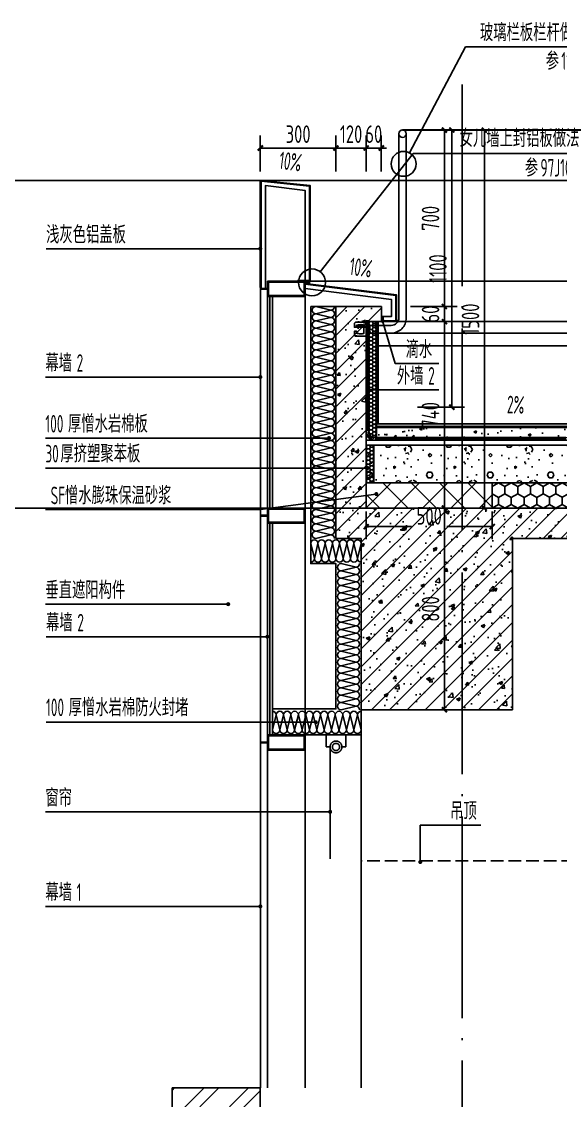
# Model space of a CAD drawing. Extents: x 198753 to 882193, y -399300 to 132460.
# Drawn here: x 374801 to 376938, y 10550 to 14831 of the extents above; entities that cross this region are included whole.
import ezdxf
from ezdxf.enums import TextEntityAlignment as Align

# ---------------------------------------------------------------- set-up
doc = ezdxf.new("R2010")
doc.units = 0
doc.header["$LTSCALE"] = 1000
doc.header["$MEASUREMENT"] = 0
for name, pattern in [('DASH', [0.35, 0.25, -0.1]), ('DOTE', [2.42, 2, -0.2, 0.02, -0.2]), ('HIDDEN', [9.525, 6.35, -3.175])]:
    doc.linetypes.add(name, pattern=pattern)
for name, color, linetype in [('00-图签', 7, 'Continuous'), ('01-标注_尺寸', 124, 'Continuous'), ('01-标注_符号', 200, 'Continuous'), ('02-TEXT_标注', 130, 'Continuous'), ('05-填充_156', 156, 'Continuous'), ('05-填充_天正', 26, 'Continuous'), ('A-D-玻璃剖线', 130, 'Continuous'), ('A-D-金属剖线', 200, 'Continuous'), ('A-D-金属看线', 205, 'Continuous'), ('A-E_栏杆', 232, 'Continuous'), ('A-O_屋面', 201, 'Continuous'), ('A-O_防水层', 222, 'Continuous'), ('A-STR-面层', 191, 'Continuous'), ('A-SUR_保温', 222, 'Continuous'), ('A-SUR_看线', 231, 'Continuous'), ('A-TECH_结构', 21, 'Continuous'), ('A-金属背板', 30, 'Continuous'), ('A_AXIS-轴线', 36, 'DOTE'), ('A_STR-砼墙', 51, 'Continuous'), ('A_STR-砼柱', 51, 'Continuous'), ('I-E-家具_活动', 201, 'DASH'), ('构造物', 145, 'Continuous'), ('钢龙骨', 173, 'Continuous')]:
    doc.layers.add(name, color=color, linetype=linetype)
doc.layers.add('04-不打印_辅助线', color=165, linetype='Continuous', plot=False)
doc.styles.add('_TCH_DIM', font='ROS1', dxfattribs={"width": 0.8, "bigfont": 'JD'})
doc.styles.add('_TCH_DIM_T3', font='ROS1', dxfattribs={"width": 0.8, "bigfont": 'JD'})
doc.styles.add('_TCH_LABEL', font='STXIHEI.TTF', dxfattribs={"width": 0.75})
doc.dimstyles.new('_TCH_ARCH&&20', dxfattribs={"dimtxt": 70, "dimasz": 20, "dimexe": 50, "dimexo": 60, "dimgap": 20, "dimtad": 1, "dimdec": 0, "dimzin": 0, "dimdsep": 46, "dimtxsty": '_TCH_DIM_T3', "dimblk": 'ARCHTICK', "dimcen": 0.09, "dimclrt": 4, "dimazin": 2, "dimtfac": 1, "dimtdec": 0, "dimtix": 1, "dimtmove": 2, "dimatfit": 3, "dimfxl": 0, "dimtolj": 1, "dimtzin": 0, "dimarcsym": 0})
pattern_1 = [(45, (0, 0), (-35.355339, 35.355339), []), (50, (0, 0), (143.452037, -12.550427), [15, -165]), (355, (0, 0), (-27.750267, 150.438427), [12, -132]), (100.4514, (11.95, -1.05), (115.701876, 137.88791), [12.74804, -140.22842]), (46.1842, (0, 40), (213.44821, -33.1038), [22.5, -247.5]), (96.6356, (17.79, 37.24), (186.93254, 194.82357), [19.12206, -210.3426]), (351.1842, (0, 40), (186.93239, 194.82372), [18, -198]), (21, (20, 30), (119.38141, -80.523778), [15, -165]), (326, (20, 30), (48.663066, 145.03001), [12, -132]), (71.4514, (29.95, 23.29), (168.044526, 64.5061), [12.74804, -140.22842]), (37.5, (0, 0), (2.431971, 66.578771), [0, -130.4, 0, -134, 0, -132.5]), (7.5, (0, 0), (52.613907, 78.882342), [0, -76.4, 0, -127.4, 0, -50.5]), (327.5, (-44.6, 0), (106.764487, -4.510974), [0, -50, 0, -156, 0, -207]), (317.5, (-64.6, 0), (116.637234, 20.020996), [0, -65, 0, -103.6, 0, -147])]

# ---------------------------------------------------------------- blocks, each defined once
blk = doc.blocks.new('A$C643B6CAF')
at = {"layer": '钢龙骨', "const_width": 10}
blk.add_lwpolyline([(0, -1.6), (-28, -1.6)], dxfattribs=at)
at = {"layer": '钢龙骨'}
for points in [[(0, 28.4), (0, -31.6), (150, -31.6), (150, 28.4)], [(4, 24.4), (4, -27.6), (146, -27.6), (146, 24.4)]]:
    blk.add_lwpolyline(points, close=True, dxfattribs=at)
blk = doc.blocks.new('*U38')
at = {"layer": '01-标注_符号'}
blk.add_lwpolyline([(-850, -510.3), (28, -510.3)], dxfattribs=at)
at = {"layer": '01-标注_符号', "const_width": 8}
blk.add_lwpolyline([(24, -510.3, 1), (32, -510.3, 1)], format="xyb", close=True, dxfattribs=at)
at = {"layer": 'A-D-玻璃剖线'}
for points in [[(0, 900), (0, -2300)], [(28, -2300), (28, 900)]]:
    blk.add_lwpolyline(points, dxfattribs=at)
at = {"layer": 'A-金属背板'}
blk.add_lwpolyline([(38, -60), (48, -60), (48, -900), (38, -900)], close=True, dxfattribs=at)
at = {"layer": '钢龙骨'}
blk.add_lwpolyline([(178, 900), (178, -2300)], dxfattribs=at)
for p in [(28, 871.8), (28, -28.4)]:
    blk.add_blockref('A$C643B6CAF', p, dxfattribs=at)
at = {"layer": '钢龙骨', "xscale": -1, "rotation": 180}
blk.add_blockref('A$C643B6CAF', (28.1, -931.6), dxfattribs=at)
at = {"layer": '02-TEXT_标注', "style": '_TCH_DIM'}
for s, height, width, p in [('幕墙', 69.46, 0.8, (-850, -489.3)), ('2', 70, 0.64, (-725.8, -489.3))]:
    blk.add_text(s, height=height, dxfattribs=dict(at, width=width)).set_placement(p)
blk = doc.blocks.new('_ArchTick')
at = {"color": 0, "linetype": 'ByBlock', "const_width": 0.4}
blk.add_lwpolyline([(-0.5, -0.5), (0.5, 0.5)], dxfattribs=at)
blk = doc.blocks.new('*D2167')
at = {"layer": '01-标注_尺寸', "color": 0, "lineweight": -2, "transparency": 16777216}
for p, q in [((203.3, 940.8), (389.4, 940.8)), ((339.4, -159.2), (339.4, 940.8)), ((203.3, -159.2), (389.4, -159.2))]:
    blk.add_line(p, q, dxfattribs=at)
at = {"layer": 'Defpoints', "color": 0, "transparency": 16777216}
for p in [(143.3, 940.8), (339.4, 940.8), (143.3, -159.2)]:
    blk.add_point(p, dxfattribs=at)
at = {"layer": '01-标注_尺寸', "color": 0, "lineweight": -2, "transparency": 16777216, "xscale": 20, "yscale": 20, "zscale": 20}
for p, rotation in [((339.4, 940.8), 90), ((339.4, -159.2), 270)]:
    blk.add_blockref('_ArchTick', p, dxfattribs=dict(at, rotation=rotation))
at = {"layer": '01-标注_尺寸', "color": 4, "transparency": 16777216, "insert": (284.4, 390.8), "char_height": 70, "attachment_point": 5, "rotation": 90, "style": '_TCH_DIM_T3'}
blk.add_mtext('\\A1;1100', dxfattribs=at)
blk = doc.blocks.new('*D2119')
at = {"layer": '01-标注_尺寸', "color": 0, "lineweight": -2, "transparency": 16777216}
for p, q in [((-300, 486.4), (-300, 629)), ((0, 486.4), (0, 629)), ((-300, 579), (0, 579))]:
    blk.add_line(p, q, dxfattribs=at)
at = {"layer": 'Defpoints', "color": 0, "transparency": 16777216}
for p in [(0, 579), (-300, 426.4), (0, 426.4)]:
    blk.add_point(p, dxfattribs=at)
at = {"layer": '01-标注_尺寸', "color": 0, "lineweight": -2, "transparency": 16777216, "xscale": 20, "yscale": 20, "zscale": 20, "rotation": 180}
blk.add_blockref('_ArchTick', (-300, 579), dxfattribs=at)
at = {"layer": '01-标注_尺寸', "color": 0, "lineweight": -2, "transparency": 16777216, "xscale": 20, "yscale": 20, "zscale": 20}
blk.add_blockref('_ArchTick', (0, 579), dxfattribs=at)
at = {"layer": '01-标注_尺寸', "color": 4, "transparency": 16777216, "insert": (-150, 634), "char_height": 70, "attachment_point": 5, "style": '_TCH_DIM_T3'}
blk.add_mtext('\\A1;300', dxfattribs=at)
blk = doc.blocks.new('*D2120')
at = {"layer": '01-标注_尺寸', "color": 0, "lineweight": -2, "transparency": 16777216}
for p, q in [((0, 486.4), (0, 629)), ((120, 486.4), (120, 629)), ((0, 579), (-20, 579)), ((0, 579), (120, 579)), ((120, 579), (140, 579))]:
    blk.add_line(p, q, dxfattribs=at)
at = {"layer": 'Defpoints', "color": 0, "transparency": 16777216}
for p in [(120, 579), (0, 426.4), (120, 426.4)]:
    blk.add_point(p, dxfattribs=at)
at = {"layer": '01-标注_尺寸', "color": 0, "lineweight": -2, "transparency": 16777216, "xscale": 20, "yscale": 20, "zscale": 20}
blk.add_blockref('_ArchTick', (0, 579), dxfattribs=at)
at = {"layer": '01-标注_尺寸', "color": 0, "lineweight": -2, "transparency": 16777216, "xscale": 20, "yscale": 20, "zscale": 20, "rotation": 180}
blk.add_blockref('_ArchTick', (120, 579), dxfattribs=at)
at = {"layer": '01-标注_尺寸', "color": 4, "transparency": 16777216, "insert": (60, 634), "char_height": 70, "attachment_point": 5, "style": '_TCH_DIM_T3'}
blk.add_mtext('\\A1;120', dxfattribs=at)
blk = doc.blocks.new('*D2121')
at = {"layer": '01-标注_尺寸', "color": 0, "lineweight": -2, "transparency": 16777216}
for p, q in [((120, 486.4), (120, 629)), ((180, 486.4), (180, 629)), ((120, 579), (100, 579)), ((120, 579), (180, 579)), ((180, 579), (200, 579))]:
    blk.add_line(p, q, dxfattribs=at)
at = {"layer": 'Defpoints', "color": 0, "transparency": 16777216}
for p in [(180, 579), (120, 426.4), (180, 426.4)]:
    blk.add_point(p, dxfattribs=at)
at = {"layer": '01-标注_尺寸', "color": 0, "lineweight": -2, "transparency": 16777216, "xscale": 20, "yscale": 20, "zscale": 20}
blk.add_blockref('_ArchTick', (120, 579), dxfattribs=at)
at = {"layer": '01-标注_尺寸', "color": 0, "lineweight": -2, "transparency": 16777216, "xscale": 20, "yscale": 20, "zscale": 20, "rotation": 180}
blk.add_blockref('_ArchTick', (180, 579), dxfattribs=at)
at = {"layer": '01-标注_尺寸', "color": 4, "transparency": 16777216, "insert": (150, 634), "char_height": 70, "attachment_point": 5, "style": '_TCH_DIM_T3'}
blk.add_mtext('\\A1;60', dxfattribs=at)
blk = doc.blocks.new('A$C1C2A6847')
for p, q in [((52, 23.1), (55, 28.3)), ((52, 19.1), (55, 14)), ((55, 28.3), (55, 14))]:
    blk.add_line(p, q)
for points in [[(0, 21.1), (2, 23.1), (52, 23.1), (52, 19.1), (2, 19.1), (0, 21.1)], [(56, 42.1), (51, 37.1), (51, 5.1), (56, 0.1)], [(56.7, 41.4), (52, 36.7), (52, 26.6)], [(52, 25.6), (52, 16.6)], [(52, 15.6), (52, 5.6), (56.7, 0.9)]]:
    blk.add_lwpolyline(points)
for centre, start, end in [((52, 26.1), 270, 90), ((52, 16.1), 270, 90), ((56.4, 41.8), 315, 135), ((56.4, 0.5), 225, 45)]:
    blk.add_arc(centre, 0.5, start, end)
blk = doc.blocks.new('*U174')
at = {"layer": '05-填充_156'}
h = blk.add_hatch(dxfattribs=at)
h.set_pattern_fill('金属', color=256, scale=50)
h.set_pattern_definition([(45, (-150, -1800), (-88.388, 88.388), []), (45, (-91.07, -1800), (-88.388, 88.388), [])])
h.paths.add_polyline_path([(-350, 0), (0, 0), (0, -2300), (-350, -2300)])
at = {"layer": 'A-SUR_看线', "color": 8}
blk.add_lwpolyline([(-350, 0), (0, 0), (0, -2300), (-350, -2300)], close=True, dxfattribs=at)
blk = doc.blocks.new('$LinePat$聚苯板')
at = {"color": 0}
for p, q in [((14.8, -8.6), (0, 0)), ((29.7, 0), (14.8, -8.6)), ((14.8, -8.6), (14.8, -25.7)), ((14.8, -25.7), (0, -34.3)), ((0, -34.3), (0, -51.4)), ((29.7, -34.3), (14.8, -25.7)), ((0, -51.4), (14.8, -60)), ((14.8, -60), (29.7, -51.4))]:
    blk.add_line(p, q, dxfattribs=at)
blk = doc.blocks.new('*U239')
at = {"layer": 'A-SUR_保温', "color": 26}
blk.add_lwpolyline([(0, 0), (30, 0), (30, 150), (0, 150), (0, 0)], dxfattribs=at)
at = {"layer": 'A-SUR_保温', "color": 26, "xscale": -0.5051489637061284, "yscale": 0.5, "zscale": 0.5, "rotation": 270.0000009086516}
for p in [(30, 135), (30, 120), (30, 105), (30, 90), (30, 75), (30, 60), (30, 45), (30, 30), (30, 15), (30, 0)]:
    blk.add_blockref('$LinePat$聚苯板', p, dxfattribs=at)
blk = doc.blocks.new('窗帘')
at = {"linetype": 'HIDDEN', "ltscale": 3}
blk.add_line((23.3, -47.5), (23.3, -491.9), dxfattribs=at)
blk.add_lwpolyline([(-23.3, -47.5), (-39.5, -47.5), (-39.5, 0), (39.5, 0), (39.5, -47.5), (23.3, -47.5)])
for radius in [23.3, 14.3]:
    blk.add_circle((0, -47.5), radius)
blk.add_arc((0, -47.5), 23.3, 180, 0)
blk = doc.blocks.new('*D2115')
at = {"layer": '01-标注_尺寸', "color": 0, "lineweight": -2, "transparency": 16777216}
for p, q in [((0, -13.3), (0, -123.3)), ((500, -13.3), (500, -123.3)), ((0, -73.3), (179.6, -73.3)), ((500, -73.3), (320.4, -73.3))]:
    blk.add_line(p, q, dxfattribs=at)
at = {"layer": 'Defpoints', "color": 0, "transparency": 16777216}
for p in [(0, 46.7), (500, 46.7), (500, -73.3)]:
    blk.add_point(p, dxfattribs=at)
at = {"layer": '01-标注_尺寸', "color": 0, "lineweight": -2, "transparency": 16777216, "xscale": 20, "yscale": 20, "zscale": 20, "rotation": 180}
blk.add_blockref('_ArchTick', (0, -73.3), dxfattribs=at)
at = {"layer": '01-标注_尺寸', "color": 0, "lineweight": -2, "transparency": 16777216, "xscale": 20, "yscale": 20, "zscale": 20}
blk.add_blockref('_ArchTick', (500, -73.3), dxfattribs=at)
at = {"layer": '01-标注_尺寸', "color": 4, "transparency": 16777216, "insert": (250, -30.6), "char_height": 70, "attachment_point": 5, "style": '_TCH_DIM_T3'}
blk.add_mtext('\\A1;500', dxfattribs=at)
blk = doc.blocks.new('$LinePat$防水层2')
at = {"color": 0}
blk.add_line((0, 0), (600, 0), dxfattribs=at)
blk.add_solid([(150, 0), (450, 0), (150, -100), (450, -100)], dxfattribs=at)
blk = doc.blocks.new('*D1341')
at = {"layer": '01-标注_尺寸', "color": 0, "lineweight": -2, "transparency": 16777216}
for p, q in [((376342.8, 12900), (376528, 12900)), ((376478, 12100.1), (376478, 12900)), ((376342.8, 12100.1), (376528, 12100.1))]:
    blk.add_line(p, q, dxfattribs=at)
at = {"layer": 'Defpoints', "color": 0, "transparency": 16777216}
for p in [(376282.8, 12900), (376478, 12900), (376282.8, 12100.1)]:
    blk.add_point(p, dxfattribs=at)
at = {"layer": '01-标注_尺寸', "color": 0, "lineweight": -2, "transparency": 16777216, "xscale": 20, "yscale": 20, "zscale": 20}
for p, rotation in [((376478, 12900), 90), ((376478, 12100.1), 270)]:
    blk.add_blockref('_ArchTick', p, dxfattribs=dict(at, rotation=rotation))
at = {"layer": '01-标注_尺寸', "color": 4, "transparency": 16777216, "insert": (376423, 12500), "char_height": 70, "attachment_point": 5, "rotation": 90, "style": '_TCH_DIM_T3'}
blk.add_mtext('\\A1;800', dxfattribs=at)
blk = doc.blocks.new('*D1342')
at = {"layer": '01-标注_尺寸', "color": 0, "lineweight": -2, "transparency": 16777216}
for p, q in [((376342.8, 13640), (376528, 13640)), ((376478, 12900), (376478, 13640)), ((376342.8, 12900), (376528, 12900))]:
    blk.add_line(p, q, dxfattribs=at)
at = {"layer": 'Defpoints', "color": 0, "transparency": 16777216}
for p in [(376282.8, 13640), (376478, 13640), (376282.8, 12900)]:
    blk.add_point(p, dxfattribs=at)
at = {"layer": '01-标注_尺寸', "color": 0, "lineweight": -2, "transparency": 16777216, "xscale": 20, "yscale": 20, "zscale": 20}
for p, rotation in [((376478, 13640), 90), ((376478, 12900), 270)]:
    blk.add_blockref('_ArchTick', p, dxfattribs=dict(at, rotation=rotation))
at = {"layer": '01-标注_尺寸', "color": 4, "transparency": 16777216, "insert": (376423, 13270), "char_height": 70, "attachment_point": 5, "rotation": 90, "style": '_TCH_DIM_T3'}
blk.add_mtext('\\A1;740', dxfattribs=at)
blk = doc.blocks.new('*D1343')
at = {"layer": '01-标注_尺寸', "color": 0, "lineweight": -2, "transparency": 16777216}
for p, q in [((376342.8, 13700), (376528, 13700)), ((376478, 13700), (376478, 13720)), ((376478, 13640), (376478, 13700)), ((376342.8, 13640), (376528, 13640)), ((376478, 13640), (376478, 13620))]:
    blk.add_line(p, q, dxfattribs=at)
at = {"layer": 'Defpoints', "color": 0, "transparency": 16777216}
for p in [(376282.8, 13700), (376478, 13700), (376282.8, 13640)]:
    blk.add_point(p, dxfattribs=at)
at = {"layer": '01-标注_尺寸', "color": 0, "lineweight": -2, "transparency": 16777216, "xscale": 20, "yscale": 20, "zscale": 20}
for p, rotation in [((376478, 13700), 270), ((376478, 13640), 90)]:
    blk.add_blockref('_ArchTick', p, dxfattribs=dict(at, rotation=rotation))
at = {"layer": '01-标注_尺寸', "color": 4, "transparency": 16777216, "insert": (376423, 13670), "char_height": 70, "attachment_point": 5, "rotation": 90, "style": '_TCH_DIM_T3'}
blk.add_mtext('\\A1;60', dxfattribs=at)
blk = doc.blocks.new('*D1344')
at = {"layer": '01-标注_尺寸', "color": 0, "lineweight": -2, "transparency": 16777216}
for p, q in [((376342.8, 14399.8), (376528, 14399.8)), ((376478, 13700), (376478, 14399.8)), ((376342.8, 13700), (376528, 13700))]:
    blk.add_line(p, q, dxfattribs=at)
at = {"layer": 'Defpoints', "color": 0, "transparency": 16777216}
for p in [(376282.8, 14399.8), (376478, 14399.8), (376282.8, 13700)]:
    blk.add_point(p, dxfattribs=at)
at = {"layer": '01-标注_尺寸', "color": 0, "lineweight": -2, "transparency": 16777216, "xscale": 20, "yscale": 20, "zscale": 20}
for p, rotation in [((376478, 14399.8), 90), ((376478, 13700), 270)]:
    blk.add_blockref('_ArchTick', p, dxfattribs=dict(at, rotation=rotation))
at = {"layer": '01-标注_尺寸', "color": 4, "transparency": 16777216, "insert": (376423, 14049.9), "char_height": 70, "attachment_point": 5, "rotation": 90, "style": '_TCH_DIM_T3'}
blk.add_mtext('\\A1;700', dxfattribs=at)
blk = doc.blocks.new('$LinePat$岩棉板')
at = {"color": 0}
for p, q in [((0, -17), (12, -67)), ((12, -67), (24, -17))]:
    blk.add_line(p, q, dxfattribs=at)
for centre, start, end in [((12, -17), 0, 180), ((0, -67), 270, 0), ((24, -67), 180, 270)]:
    blk.add_arc(centre, 12, start, end, dxfattribs=at)
at = {"layer": 'Defpoints'}
blk.add_point((0, 0.1), dxfattribs=at)
at = {"layer": 'Defpoints', "color": 0}
blk.add_point((24, -84), dxfattribs=at)
blk = doc.blocks.new('*D1507')
at = {"layer": '01-标注_尺寸', "color": 0, "lineweight": -2, "transparency": 16777216}
for p, q in [((376556.6, 14399.8), (376686.4, 14399.8)), ((376636.4, 12900), (376636.4, 14399.8)), ((376556.6, 12900), (376686.4, 12900))]:
    blk.add_line(p, q, dxfattribs=at)
at = {"layer": 'Defpoints', "color": 0, "transparency": 16777216}
for p in [(376496.6, 14399.8), (376636.4, 14399.8), (376496.6, 12900)]:
    blk.add_point(p, dxfattribs=at)
at = {"layer": '01-标注_尺寸', "color": 0, "lineweight": -2, "transparency": 16777216, "xscale": 20, "yscale": 20, "zscale": 20}
for p, rotation in [((376636.4, 14399.8), 90), ((376636.4, 12900), 270)]:
    blk.add_blockref('_ArchTick', p, dxfattribs=dict(at, rotation=rotation))
at = {"layer": '01-标注_尺寸', "color": 4, "transparency": 16777216, "insert": (376581.4, 13649.9), "char_height": 70, "attachment_point": 5, "rotation": 90, "style": '_TCH_DIM_T3'}
blk.add_mtext('\\A1;1500', dxfattribs=at)
blk = doc.blocks.new('*U319')
at = {"layer": '01-标注_符号'}
for p, q in [((171.5, 850.1), (393.4, 1270.8)), ((393.4, 1270.8), (954.9, 1270.8)), ((1154.9, 1270.8), (954.9, 1270.8))]:
    blk.add_line(p, q, dxfattribs=at)
for centre, radius in [((1054.9, 1270.8), 100), ((148.4, 806.3), 49.5)]:
    blk.add_circle(centre, radius, dxfattribs=at)
at = {"layer": 'A-E_栏杆'}
for p, q in [((144.1, 940.8), (4615, 940.8)), ((37.4, 165.3), (6.7, 165.3)), ((40.3, 134.7), (4615, 134.7))]:
    blk.add_line(p, q, dxfattribs=at)
for points in [[(6.7, 165.3), (99.3, 165.3, 0.414214), (129.3, 195.3), (129.3, 926)], [(158.9, 925.9), (158.9, 194.7, -0.414214), (98.9, 134.7), (6.7, 134.7)], [(-22, 168.5, 0.038299), (-37.9, 165.7), (-37.9, 157.8), (-46.9, 157.8), (-46.9, 171.3, -0.414214), (-40.1, 178), (-6.7, 178, -0.414214), (0, 171.3)], [(0, 128.7, -0.414214), (-6.7, 122), (-40.1, 122, -0.414214), (-46.9, 128.7), (-46.9, 142.2), (-37.9, 142.2), (-37.9, 134.3, 0.038299), (-22, 131.5, 0.038299)], [(-22, 131.5, 0.022818), (-9, 133.2), (-9, 166.8, 0.022818), (-22, 168.5)]]:
    blk.add_lwpolyline(points, format="xyb", dxfattribs=at)
blk.add_lwpolyline([(6.7, 116.4), (0, 116.4), (0, 183.6), (6.7, 183.6)], close=True, dxfattribs=at)
blk.add_circle((144.1, 926), 14.8, dxfattribs=at)
at = {"layer": '02-TEXT_标注', "style": '_TCH_DIM'}
for s, height, width, p in [('玻璃栏板栏杆做法', 69.46, 0.8, (451.2, 1292.9)), ('参', 69.5, 0.8, (712, 1179.8)), ('11J508', 70, 0.64, (774.1, 1179.8))]:
    blk.add_text(s, height=height, dxfattribs=dict(at, width=width)).set_placement(p)
at = {"layer": '02-TEXT_标注', "style": '_TCH_LABEL'}
for s, height, width, p, p2 in [('-', 53.2, 1.491848, (1041.7, 1289.2), (1068.1, 1289.2)), ('A23', 42.68, 0.94371, (1017.5, 1208.1), (1092.3, 1208.1))]:
    blk.add_text(s, height=height, dxfattribs=dict(at, width=width)).set_placement(p, p2, align=Align.FIT)
at = {"layer": '01-标注_尺寸'}
dim = blk.add_aligned_dim(p1=(143.3, -159.2), p2=(143.3, 940.8), distance=-196, dimstyle='_TCH_ARCH&&20', dxfattribs=at)
dim.commit()
dim.dimension.update_dxf_attribs({"geometry": '*D2167', "text_midpoint": (284.4, 390.8)})
blk = doc.blocks.new('*U172')
at = {"layer": '01-标注_符号'}
for p, q in [((-62.1, 87.7), (306.1, 556.7)), ((306.1, 556.7), (1056.4, 556.7)), ((1256.4, 556.7), (1056.4, 556.7))]:
    blk.add_line(p, q, dxfattribs=at)
for points in [[(-285.2, 482, 0, 0, 0), (-155.2, 465.9, 16, 0, 0), (-95.7, 458.5, 0, 0, 0)], [(-5.9, 61.2, 0, 0, 0), (124.1, 45.1, 16, 0, 0), (183.6, 37.7, 0, 0, 0)]]:
    blk.add_lwpolyline(points, format="xyseb", dxfattribs=at)
blk.add_lwpolyline([(-1149.7, 179.5), (-300, 179.5)], dxfattribs=at)
at = {"layer": '01-标注_符号', "const_width": 8}
blk.add_lwpolyline([(-304, 179.5, 1), (-296, 179.5, 1)], format="xyb", close=True, dxfattribs=at)
at = {"layer": '01-标注_符号'}
for centre, radius in [((1156.4, 556.7), 100), ((-95.1, 45.6), 53.5)]:
    blk.add_circle(centre, radius, dxfattribs=at)
at = {"layer": 'A-D-金属剖线'}
blk.add_line((-152, 53.2), (-152, 50.2), dxfattribs=at)
for points in [[(-300, 25.2), (-300, 450), (-102, 430), (-102, 50.2)], [(-152, 53.2), (-105, 53.2), (-105, 427), (-297, 447), (-297, 25.2), (-300, 25.2)], [(-280, 25), (-280, 430), (-122, 410), (-122, 53.2)], [(180, -110), (240, -110), (240, -3.2), (-122, 41.2)], [(-122, 38.2), (237, -6), (237, -107), (180, -107)], [(180, -90), (220, -90), (220, -21.6), (-122, 21.1)]]:
    blk.add_lwpolyline(points, dxfattribs=at)
at = {"layer": 'A-D-金属剖线', "const_width": 10}
for points in [[(-102, 45.2), (-122, 45.2)], [(185, -90), (185, -110)]]:
    blk.add_lwpolyline(points, dxfattribs=at)
at = {"layer": 'A-D-金属看线'}
for p, q in [((-300, 450), (2484.2, 450)), ((-122, 50.2), (2484.2, 50.2)), ((167.9, -110), (2484.2, -110))]:
    blk.add_line(p, q, dxfattribs=at)
at = {"layer": '钢龙骨'}
blk.add_lwpolyline([(-102, 414.3), (-102, 50.2)], dxfattribs=at)
at = {"layer": '02-TEXT_标注', "style": '_TCH_DIM'}
for s, height, width, p in [('女儿墙上封铝板做法', 69.46, 0.8, (490.6, 582.5)), ('参', 69.5, 0.8, (749.3, 465.7)), ('97J103-1', 70, 0.64, (811.4, 465.7)), ('浅灰色铝盖板', 69.46, 0.8, (-1149.7, 200.5))]:
    blk.add_text(s, height=height, dxfattribs=dict(at, width=width)).set_placement(p)
at = {"layer": '02-TEXT_标注', "style": '_TCH_DIM', "width": 0.64}
for p in [(-228.6, 496.1), (50.7, 75.3)]:
    blk.add_text('10%', height=70, rotation=352.9353, dxfattribs=at).set_placement(p)
at = {"layer": '02-TEXT_标注', "style": '_TCH_DIM'}
for s, p, p2 in [('-', (1142.2, 575.1), (1170.5, 575.1)), ('8', (1142.2, 485.3), (1170.5, 485.3))]:
    blk.add_text(s, height=53, dxfattribs=at).set_placement(p, p2, align=Align.FIT)
at = {"layer": '01-标注_尺寸'}
for p1, p2, picture, middle in [((-300, 426.4), (0, 426.4), '*D2119', (-150, 634)), ((0, 426.4), (120, 426.4), '*D2120', (60, 634)), ((120, 426.4), (180, 426.4), '*D2121', (150, 634))]:
    dim = blk.add_aligned_dim(p1=p1, p2=p2, distance=152.6, dimstyle='_TCH_ARCH&&20', dxfattribs=at)
    dim.commit()
    dim.dimension.update_dxf_attribs({"geometry": picture, "text_midpoint": middle})
blk = doc.blocks.new('dfsgfdgh')
at = {"transparency": 33554641}
h = blk.add_hatch(dxfattribs=at)
h.set_pattern_fill('ANSI37', color=26, scale=50)
h.set_pattern_definition([(45, (4580, -17100), (-56.1266, 56.1266), []), (135, (4580, -17100), (-56.1266, -56.1266), [])])
h.paths.add_polyline_path([(0, 0), (500, 0), (500, 100), (0, 100)])
at = {"color": 26}
blk.add_lwpolyline([(0, 0), (500, 0), (500, 100), (0, 100)], close=True, dxfattribs=at)
at = {"layer": '01-标注_尺寸'}
dim = blk.add_linear_dim(base=(500, -73.3), p1=(0, 46.7), p2=(500, 46.7), angle=360, dimstyle='_TCH_ARCH&&20', dxfattribs=at)
dim.commit()
dim.dimension.update_dxf_attribs({"geometry": '*D2115', "text_midpoint": (250, -30.6), "dimtype": 161})

msp = doc.modelspace()

# ---------------------------------------------------------------- hatches: boundary and pattern name
at = {"layer": '05-填充_天正'}
h = msp.add_hatch(dxfattribs=at)
h.set_pattern_fill('钢筋混凝土', color=256, scale=20, style=0)
h.set_pattern_definition(pattern_1)
h.paths.add_polyline_path([(376047.8, 13700), (376047.8, 13640), (376227.8, 13640), (376227.8, 13700)])
h = msp.add_hatch(dxfattribs=at)
h.set_pattern_fill('钢筋混凝土', color=256, scale=20, style=0)
h.set_pattern_definition(pattern_1)
h.paths.add_polyline_path([(376147.8, 12780), (376147.8, 12899.9), (376167.8, 12899.9), (376167.8, 13640), (376047.8, 13640), (376047.8, 12780)])
h = msp.add_hatch(dxfattribs=at)
h.set_pattern_fill('钢筋混凝土', color=256, scale=20, style=0)
h.set_pattern_definition(pattern_1)
h.paths.add_polyline_path([(376147.8, 12099.9), (376747.8, 12099.9), (376747.8, 12899.9), (376147.8, 12899.9)])
h = msp.add_hatch(dxfattribs=at)
h.set_pattern_fill('钢筋混凝土', color=256, scale=20, style=0)
h.set_pattern_definition(pattern_1)
h.paths.add_polyline_path([(376552.9, 12899.9), (376747.8, 12899.9), (376747.8, 12780), (378531.9, 12780), (378531.9, 12900), (376552.9, 12900)])
at = {"layer": 'A-SUR_保温'}
h = msp.add_hatch(dxfattribs=at)
h.set_pattern_fill('ANSI36', color=26, scale=10)
h.set_pattern_definition([(45, (286643.286, 415322.524), (8.4189901, 30.8696304), [39.6875, -7.9375, 0, -7.9375])])
h.paths.add_polyline_path([(378528.7, 13224.7), (378528.7, 13234.7), (376178.1, 13234.9), (376178.1, 13224.9)])
h = msp.add_hatch(dxfattribs=at)
h.set_pattern_fill('混凝土', color=26, scale=15)
h.set_pattern_definition([(50, (286643.29, 415322.52), (107.589027, -9.41282), [11.25, -123.75]), (355, (286643.29, 415322.52), (-20.8127, 112.82882), [9, -99]), (100.4514, (286652.25, 415321.74), (86.776407, 103.41593), [9.561029, -105.171317]), (46.1842, (286643.29, 415352.52), (160.086157, -24.827852), [16.875, -185.625]), (96.6356, (286656.63, 415350.45), (140.199406, 146.11768), [14.34154, -157.75695]), (351.1842, (286643.29, 415352.52), (140.19929, 146.11779), [13.5, -148.5]), (21, (286658.29, 415345.02), (89.536058, -60.392834), [11.25, -123.75]), (326, (286658.29, 415345.02), (36.4973, 108.772507), [9, -99]), (71.4514, (286665.75, 415339.99), (126.033394, 48.379575), [9.561029, -105.171317]), (37.5, (286643.286, 415322.524), (1.8239783, 49.934078), [0, -97.8, 0, -100.5, 0, -99.375]), (7.5, (286643.286, 415322.524), (39.4604306, 59.161757), [0, -57.3, 0, -95.55, 0, -37.875]), (327.5, (286609.836, 415322.524), (80.0733654, -3.3832308), [0, -37.5, 0, -117, 0, -155.25]), (317.5, (286594.836, 415322.524), (87.477925, 15.015747), [0, -48.75, 0, -77.7, 0, -110.25])])
h.paths.add_polyline_path([(378520.1, 13179.7), (378520.1, 13219.4), (376208.1, 13219.4), (376208.1, 13179.9)])
h = msp.add_hatch(dxfattribs=at)
h.set_pattern_fill('加气混凝土', color=26, scale=20)
h.set_pattern_definition([(0, (406872.82, 411049.32), (120, 240), [0, -240]), (0, (406732.42, 411016.92), (120, 240), [0, -240]), (0, (406810.42, 411014.52), (120, 240), [0, -240]), (0, (406895.62, 411085.32), (120, 240), [0, -240]), (0, (406796.02, 411002.52), (120, 240), [0, -240]), (0, (406919.62, 411236.52), (120, 240), [0, -240]), (0, (406846.42, 411217.32), (120, 240), [0, -240]), (0, (406884.82, 411187.32), (120, 240), [0, -240]), (0, (406689.22, 411182.52), (120, 240), [0, -240]), (0, (406806.82, 411171.72), (120, 240), [0, -240]), (0, (406761.22, 411110.52), (120, 240), [0, -240]), (0, (406763.62, 411020.52), (120, 240), [0, -240]), (0, (406853.62, 411010.92), (120, 240), [0, -240]), (0, (406919.62, 411116.52), (120, 240), [0, -240]), (0, (406695.22, 411079.32), (120, 240), [0, -240]), (0, (406715.62, 411120.12), (120, 240), [0, -240]), (0, (406809.22, 411103.32), (120, 240), [0, -240]), (0, (406775.62, 411068.52), (120, 240), [0, -240]), (0, (406756.42, 411147.72), (120, 240), [0, -240]), (0, (406786.42, 411237.72), (120, 240), [0, -240]), (0, (406704.82, 411028.92), (120, 240), [0, -240]), (0, (406836.82, 411188.52), (120, 240), [0, -240]), (0, (406725.22, 411192.12), (120, 240), [0, -240]), (0, (406706.02, 411223.32), (120, 240), [0, -240]), (130.601294, (406904.879, 411161.381), (-599.99999337, 720.00000315), [10.53662, -4414.8444]), (18.434949, (406887.736, 411165.952), (599.9999978, 239.9999982), [10.8421, -1507.05116]), (90, (406887.74, 411155.67), (120, 240), [10.28571, -469.71426]), (161.565051, (406898.02, 411152.238), (-600.000003, 239.999982), [10.8421, -1507.05116]), (53.130102, (406898.02, 411152.24), (120, 240), [11.42857, -1188.5714]), (135, (406907.165, 411029.95), (-120.000015, 239.999984), [9.69746, -669.12504]), (45, (406893.45, 411029.95), (120, 239.999999), [9.69746, -669.12504]), (135, (406900.31, 411023.095), (-120.000015, 239.999984), [9.69746, -669.12504]), (45, (406900.31, 411023.095), (120, 239.999999), [9.69746, -669.12504]), (116.56505, (406791.74, 411191.1), (-2e-05, 479.99999), [12.77753, -255.5506]), (180, (406786.02, 411202.52), (-120, 240), [13.71429, -226.2857]), (63.43495, (406766.6, 411191.1), (1e-06, 480), [12.77753, -255.5506]), (116.56505, (406772.3, 411179.67), (-2e-05, 479.99999), [12.77753, -255.5506]), (0, (406772.3, 411179.67), (120, 240), [13.71429, -226.2857]), (63.43495, (406786.02, 411179.67), (1e-06, 480), [12.77753, -255.5506]), (107.102728, (406882.022, 411109.952), (-359.99998624, 1200.00000194), [15.54454, -6513.161]), (143.972626, (406877.45, 411124.81), (-2279.9999711, 1679.9999981), [15.54454, -3248.808]), (180, (406864.88, 411133.95), (-120, 240), [14.85714, -225.14284]), (36.0273733, (406837.45, 411124.81), (2279.99998315, 1679.9999819), [15.54454, -3248.808]), (71.565051, (406832.88, 411111.095), (360.000002, 1199.999998), [14.45613, -1503.43712]), (107.102728, (406837.4504, 411096.238), (-359.99998624, 1200.00000194), [15.54454, -6513.161]), (143.972626, (406850.022, 411087.095), (-2279.9999711, 1679.9999981), [15.54454, -3248.808]), (0, (406850.02, 411087.1), (120, 240), [14.85714, -225.14284]), (36.0273733, (406864.879, 411087.095), (2279.99998315, 1679.9999819), [15.54454, -3248.808]), (71.565051, (406877.45, 411096.238), (360.000002, 1199.999998), [14.45613, -1503.43712]), (150.255118, (406884.308, 411221.952), (-360.0000009, 239.999997), [9.21401, -1925.72784]), (90, (406876.31, 411217.38), (120, 240), [9.14286, -470.8571]), (29.744881, (406876.308, 411217.38), (360.0000002, 239.9999989), [9.21401, -1925.72784]), (116.56505, (406828.3, 411051.67), (-2e-05, 479.99999), [12.77753, -255.5506]), (168.690067, (406822.593, 411063.095), (-1080.0000008, 239.999994), [11.6549, -2435.8742]), (41.185925, (406802.022, 411057.381), (2999.99998182, 2639.9999769), [12.14874, -5090.3208]), (90, (406802.02, 411045.95), (120, 240), [11.42857, -468.5714]), (138.814074, (406811.165, 411037.952), (-2999.99994668, 2640.0000168), [12.14874, -5090.3208]), (16.6992442, (406811.165, 411037.952), (3959.9999702, 1199.99998743), [11.93178, -4999.415]), (60.945396, (406822.593, 411041.381), (119.99999968, 239.99999788), [11.76643, -4930.1358]), (109.983106, (406727.736, 411152.238), (-600.00000226, 1679.99999555), [13.3768, -5604.879]), (155.556045, (406723.165, 411164.81), (-1560.00000595, 719.99998504), [13.8092, -5786.0526]), (24.4439547, (406698.022, 411164.81), (1560.00000078, 719.99999654), [13.8092, -5786.0526]), (70.0168934, (406693.45, 411152.238), (600.0000018, 1679.99999583), [13.3768, -5604.879]), (109.983106, (406698.022, 411139.667), (-600.00000226, 1679.99999555), [13.3768, -5604.879]), (160.016893, (406710.593, 411135.095), (-600.0000004, 239.9999891), [13.3768, -2795.751]), (19.9831065, (406710.593, 411135.095), (599.9999967, 239.9999996), [13.3768, -2795.751]), (70.0168934, (406723.165, 411139.667), (600.0000018, 1679.99999583), [13.3768, -5604.879]), (122.005383, (406816.88, 411130.524), (-120.0000161, 239.9999877), [10.78169, -2253.3736]), (18.434949, (406800.88, 411136.238), (599.9999978, 239.9999982), [10.8421, -1507.05116]), (90, (406800.88, 411125.95), (120, 240), [10.28571, -469.71426]), (161.565051, (406811.165, 411122.524), (-600.000003, 239.999982), [10.8421, -1507.05116]), (54.462322, (406811.165, 411122.524), (839.9999988, 1199.9999982), [9.83123, -4119.2846]), (116.56505, (406747.16, 411072.24), (-2e-05, 479.99999), [12.77753, -255.5506]), (180, (406741.45, 411083.67), (-120, 240), [12.57143, -227.42856]), (59.0362434, (406722.022, 411072.238), (120.0000004, 239.9999988), [13.32789, -2785.5288]), (120.963756, (406728.88, 411060.81), (-120.0000164, 239.999989), [13.32789, -2785.5288]), (0, (406728.88, 411060.8), (120, 240), [12.57143, -227.42856]), (63.43495, (406741.45, 411060.8), (1e-06, 480), [12.77753, -255.5506])])
h.paths.add_polyline_path([(378520.6, 13007.1), (378520.6, 13149.8), (376167.8, 13150), (376167.8, 13000)])

# ---------------------------------------------------------------- linework, layer by layer
at = {"layer": '01-标注_符号'}
for p, q in [((376232.4, 13643), (376282.4, 13474.1)), ((376282.4, 13474.1), (376455.6, 13474.1)), ((376168.9, 13368.9), (376372.9, 13368.9)), ((376372.9, 13368.9), (376455.6, 13368.9)), ((376207.9, 12955.8), (375747.8, 12894.3)), ((375747.8, 12894.3), (374895.2, 12894.3)), ((376382.3, 11496), (376382.3, 11642.5)), ((376382.3, 11642.5), (376622.7, 11642.5))]:
    msp.add_line(p, q, dxfattribs=at)
at = {"layer": '01-标注_符号', "const_width": 8}
for points in [[(376231.2, 13646.8, 1), (376233.5, 13639.2, 1)], [(375743.8, 13420, 1), (375751.8, 13420, 1)], [(376016.1, 13177.9, 1), (376024.1, 13177.9, 1)], [(376169, 13059.2, 1), (376177, 13059.2, 1)], [(376211.8, 12956.4, 1), (376203.9, 12955.3, 1)], [(375616.3, 12519, 1), (375624.3, 12519, 1)], [(375963.5, 12050.6, 1), (375971.5, 12050.6, 1)], [(376020.6, 11695.1, 1), (376028.6, 11695.1, 1)], [(376382.3, 11492, 1), (376382.3, 11500, 1)], [(375743.8, 11319.9, 1), (375751.8, 11319.9, 1)]]:
    msp.add_lwpolyline(points, format="xyb", close=True, dxfattribs=at)
at = {"layer": '01-标注_符号'}
for points in [[(374895.2, 13420), (375747.8, 13420)], [(374895.2, 13177.9), (376020.1, 13177.9)], [(374895.2, 13059.2), (376173, 13059.2)], [(374895.2, 12519), (375620.3, 12519)], [(374897.8, 12050.6), (375967.5, 12050.6)], [(374895.2, 11695.1), (376024.6, 11695.1)], [(374895.2, 11319.9), (375747.8, 11319.9)]]:
    msp.add_lwpolyline(points, dxfattribs=at)
msp.add_lwpolyline([(376643.5, 13258.2, 0, 0, 0), (376802.2, 13253, 16, 0, 0), (376862.1, 13251.1, 0, 0, 0)], format="xyseb", dxfattribs=at)
at = {"layer": '04-不打印_辅助线', "color": 251}
for p, q in [((418057.9, 14200), (342773.5, 14200)), ((418057.9, 12900), (338573.5, 12900))]:
    msp.add_line(p, q, dxfattribs=at)
at = {"layer": 'A-E_栏杆'}
for p, q in [((376311.9, 14399.8), (378531.9, 14399.8)), ((376208.1, 13544.5), (378531.9, 13544.5))]:
    msp.add_line(p, q, dxfattribs=at)
at = {"layer": 'A-O_屋面'}
for p, q in [((376208.1, 13234.4), (378531.9, 13234.4)), ((376208.1, 13224.4), (378531.9, 13224.4)), ((376208.1, 13219.4), (378531.9, 13219.4)), ((376167.8, 13150), (378531.9, 13149.2)), ((376168.1, 13170), (378531.9, 13169.2)), ((376167.8, 13000), (378531.9, 13000.6))]:
    msp.add_line(p, q, dxfattribs=at)
at = {"layer": 'A-O_防水层'}
for points in [[(376168.1, 13640), (376168.1, 13205, 0.49936), (376203.1, 13170), (378531.9, 13169.2)], [(376178.1, 13640), (376178.1, 13205, 0.414214), (376203.1, 13180), (378531.9, 13179.2)]]:
    msp.add_lwpolyline(points, format="xyb", dxfattribs=at)
at = {"layer": 'A-STR-面层', "linetype": 'DASH', "ltscale": 0.2}
msp.add_lwpolyline([(378531.9, 11500), (376147.8, 11500), (376147.8, 12099.9)], dxfattribs=at)
at = {"layer": 'A-SUR_保温'}
for p, q in [((375947.8, 13700), (376047.8, 13700)), ((376147.8, 12000), (376147.8, 12780))]:
    msp.add_line(p, q, dxfattribs=at)
at = {"layer": 'A-SUR_保温', "color": 26}
msp.add_line((376208.1, 13640), (376208.1, 13174.9), dxfattribs=at)
at = {"layer": 'A-SUR_保温'}
for points in [[(375947.8, 13700), (375947.8, 12680), (376047.8, 12680), (376047.8, 12103.4), (375795.8, 12103.4), (375795.8, 12000), (376025.8, 12000), (376025.8, 12000), (376147.8, 12000)], [(376215.1, 13640), (376215.1, 13234.4)]]:
    msp.add_lwpolyline(points, dxfattribs=at)
at = {"layer": 'A-TECH_结构'}
msp.add_lwpolyline([(376147.8, 12099.9), (376147.8, 10599.8)], dxfattribs=at)
at = {"layer": 'A-金属背板'}
msp.add_lwpolyline([(375785.8, 13740.4), (375795.8, 13740.4), (375795.8, 12900), (375785.8, 12900)], close=True, dxfattribs=at)
at = {"layer": 'A_AXIS-轴线', "ltscale": 0.4}
msp.add_line((376547.8, 14580.9), (376547.8, -1098.8), dxfattribs=at)
at = {"layer": 'A_STR-砼墙'}
for p, q in [((376047.8, 13700), (376047.8, 13640)), ((376227.8, 13700), (376047.8, 13700)), ((376227.8, 13700), (376227.8, 13640)), ((376047.8, 13640), (376047.8, 12780)), ((376167.8, 13640), (376167.8, 12899.9)), ((376227.8, 13640), (376167.8, 13640)), ((376552.9, 12900), (378531.9, 12900)), ((376552.9, 12900), (376552.9, 12899.9)), ((376147.8, 12780), (376047.8, 12780)), ((376747.8, 12780), (378531.9, 12780))]:
    msp.add_line(p, q, dxfattribs=at)
at = {"layer": 'A_STR-砼柱'}
for p, q in [((376552.9, 12899.9), (376167.8, 12899.9)), ((376147.8, 12780), (376147.8, 12099.9)), ((376747.8, 12099.9), (376747.8, 12780)), ((376147.8, 12099.9), (376747.8, 12099.9))]:
    msp.add_line(p, q, dxfattribs=at)

# ---------------------------------------------------------------- block references
msp.add_blockref('*U319', (376167.8, 13459.8))
at = {"layer": '00-图签'}
for name, p in [('*U172', (376047.7, 13750)), ('*U38', (375747.8, 12900)), ('*U174', (375747.7, 10599.8))]:
    msp.add_blockref(name, p, dxfattribs=at)
at = {"layer": 'A-O_防水层', "yscale": 0.05, "zscale": 0.05}
for p, xscale, rotation in [((376173.1, 13640), 0.05178596428894838, 270.0000000049144), ((376178.1, 13640), 0.05178596428894838, 270.0000000049144), ((376173.1, 13608.9), 0.05178596428894838, 270.0000000049144), ((376173.1, 13577.9), 0.05178596428894838, 270.0000000049144), ((376178.1, 13608.9), 0.05178596428894838, 270.0000000049144), ((376178.1, 13577.9), 0.05178596428894838, 270.0000000049144), ((376173.1, 13546.8), 0.05178596428894838, 270.0000000049144), ((376178.1, 13546.8), 0.05178596428894838, 270.0000000049144), ((376173.1, 13515.7), 0.05178596428894838, 270.0000000049144), ((376173.1, 13484.6), 0.05178596428894838, 270.0000000049144), ((376178.1, 13515.7), 0.05178596428894838, 270.0000000049144), ((376178.1, 13484.6), 0.05178596428894838, 270.0000000049144), ((376173.1, 13453.6), 0.05178596428894838, 270.0000000049144), ((376178.1, 13453.6), 0.05178596428894838, 270.0000000049144), ((376173.1, 13422.5), 0.05178596428894838, 270.0000000049144), ((376178.1, 13422.5), 0.05178596428894838, 270.0000000049144), ((376173.1, 13391.4), 0.05178596428894838, 270.0000000049144), ((376173.1, 13360.4), 0.05178596428894838, 270.0000000049144), ((376178.1, 13391.4), 0.05178596428894838, 270.0000000049144), ((376178.1, 13360.4), 0.05178596428894838, 270.0000000049144), ((376173.1, 13329.3), 0.05178596428894838, 270.0000000049144), ((376178.1, 13329.3), 0.05178596428894838, 270.0000000049144), ((376173.1, 13298.2), 0.05178596428894838, 270.0000000049144), ((376178.1, 13298.2), 0.05178596428894838, 270.0000000049144), ((376173.1, 13267.1), 0.05178596428894838, 270.0000000049144), ((376173.1, 13236.1), 0.05178596428894838, 270.0000000049144), ((376178.1, 13267.1), 0.05178596428894838, 270.0000000049144), ((376178.1, 13236.1), 0.05178596428894838, 270.0000000049144), ((376166.9, 13198.8), 0.07071067811865477, 315), ((376172.9, 13199.8), 0.05892556509887897, 315), ((376203.1, 13180), 0.05040659326466597, 359.9799974014895), ((376203.1, 13175), 0.05040659290687092, 359.9811984029534), ((376233.4, 13180), 0.05040659326466597, 359.9799974014895), ((376233.4, 13175), 0.05040659290687092, 359.9811984029534), ((376263.6, 13180), 0.05040659326466597, 359.9799974014895), ((376263.6, 13175), 0.05040659290687092, 359.9811984029534), ((376293.8, 13180), 0.05040659326466597, 359.9799974014895), ((376293.8, 13175), 0.05040659290687092, 359.9811984029534), ((376324.1, 13180), 0.05040659326466597, 359.9799974014895), ((376324.1, 13175), 0.05040659290687092, 359.9811984029534), ((376354.3, 13179.9), 0.05040659326466597, 359.9799974014895), ((376354.3, 13174.9), 0.05040659290687092, 359.9811984029534), ((376384.6, 13179.9), 0.05040659326466597, 359.9799974014895), ((376384.6, 13174.9), 0.05040659290687092, 359.9811984029534), ((376414.8, 13179.9), 0.05040659326466597, 359.9799974014895), ((376414.8, 13174.9), 0.05040659290687092, 359.9811984029534), ((376445.1, 13179.9), 0.05040659326466597, 359.9799974014895), ((376445.1, 13174.9), 0.05040659290687092, 359.9811984029534), ((376475.3, 13179.9), 0.05040659326466597, 359.9799974014895), ((376475.3, 13174.9), 0.05040659290687092, 359.9811984029534), ((376505.6, 13179.9), 0.05040659326466597, 359.9799974014895), ((376505.6, 13174.9), 0.05040659290687092, 359.9811984029534), ((376535.8, 13179.9), 0.05040659326466597, 359.9799974014895), ((376535.8, 13174.9), 0.05040659290687092, 359.9811984029534), ((376566, 13179.9), 0.05040659326466597, 359.9799974014895), ((376566, 13174.9), 0.05040659290687092, 359.9811984029534), ((376596.3, 13179.9), 0.05040659326466597, 359.9799974014895), ((376596.3, 13174.9), 0.05040659290687092, 359.9811984029534), ((376626.5, 13179.9), 0.05040659326466597, 359.9799974014895), ((376626.5, 13174.9), 0.05040659290687092, 359.9811984029534), ((376656.8, 13179.8), 0.05040659326466597, 359.9799974014895), ((376656.8, 13174.8), 0.05040659290687092, 359.9811984029534), ((376687, 13179.8), 0.05040659326466597, 359.9799974014895), ((376687, 13174.8), 0.05040659290687092, 359.9811984029534), ((376717.3, 13179.8), 0.05040659326466597, 359.9799974014895), ((376717.3, 13174.8), 0.05040659290687092, 359.9811984029534), ((376747.5, 13179.8), 0.05040659326466597, 359.9799974014895), ((376747.5, 13174.8), 0.05040659290687092, 359.9811984029534), ((376777.8, 13179.8), 0.05040659326466597, 359.9799974014895), ((376777.8, 13174.8), 0.05040659290687092, 359.9811984029534), ((376808, 13179.8), 0.05040659326466597, 359.9799974014895), ((376808, 13174.8), 0.05040659290687092, 359.9811984029534), ((376838.2, 13179.8), 0.05040659326466597, 359.9799974014895), ((376838.2, 13174.8), 0.05040659290687092, 359.9811984029534), ((376868.5, 13179.8), 0.05040659326466597, 359.9799974014895), ((376868.5, 13174.8), 0.05040659290687092, 359.9811984029534), ((376898.7, 13179.8), 0.05040659326466597, 359.9799974014895), ((376898.7, 13174.8), 0.05040659290687092, 359.9811984029534), ((376929, 13179.7), 0.05040659326466597, 359.9799974014895), ((376929, 13174.8), 0.05040659290687092, 359.9811984029534)]:
    msp.add_blockref('$LinePat$防水层2', p, dxfattribs=dict(at, xscale=xscale, rotation=rotation))
at = {"layer": 'A-SUR_保温', "yscale": 1.188379012465143, "zscale": 1.188379012465143}
for p, xscale, rotation in [((375947.8, 13671.4), 1.198303530484024, 90), ((375947.8, 13642.7), 1.198303530484024, 90), ((375947.8, 13613.9), 1.198303530484024, 90), ((375947.8, 13585.2), 1.198303530484024, 90), ((375947.8, 13556.4), 1.198303530484024, 90), ((375947.8, 13527.6), 1.198303530484024, 90), ((375947.8, 13498.9), 1.198303530484024, 90), ((375947.8, 13470.1), 1.198303530484024, 90), ((375947.8, 13441.4), 1.198303530484024, 90), ((375947.8, 13412.6), 1.198303530484024, 90), ((375947.8, 13383.8), 1.198303530484024, 90), ((375947.8, 13355.1), 1.198303530484024, 90), ((375947.8, 13326.3), 1.198303530484024, 90), ((375947.8, 13297.6), 1.198303530484024, 90), ((375947.8, 13268.8), 1.198303530484024, 90), ((375947.8, 13240), 1.198303530484024, 90), ((375947.8, 13211.3), 1.198303530484024, 90), ((375947.8, 13182.5), 1.198303530484024, 90), ((375947.8, 13153.8), 1.198303530484024, 90), ((375947.8, 13125), 1.198303530484024, 90), ((375947.8, 13096.3), 1.198303530484024, 90), ((375947.8, 13067.5), 1.198303530484024, 90), ((375947.8, 13038.7), 1.198303530484024, 90), ((375947.8, 13010), 1.198303530484024, 90), ((375947.8, 12981.2), 1.198303530484024, 90), ((375947.8, 12952.5), 1.198303530484024, 90), ((375947.8, 12923.7), 1.198303530484024, 90), ((375947.8, 12894.9), 1.198303530484024, 90), ((375947.8, 12866.2), 1.198303530484024, 90), ((375947.8, 12837.4), 1.198303530484024, 90), ((375947.8, 12808.7), 1.198303530484024, 90), ((375947.8, 12779.9), 1.198303530484024, 90), ((375947.8, 12779.9), 1.189954114963844, 359.9999999999635), ((375976.4, 12779.9), 1.189954114963844, 359.9999999999635), ((376004.9, 12779.9), 1.189954114963844, 359.9999999999635), ((376033.5, 12779.9), 1.189954114963844, 359.9999999999635), ((376062.1, 12779.9), 1.189954114963844, 359.9999999999635), ((376090.6, 12779.9), 1.189954114963844, 359.9999999999635), ((376119.2, 12779.9), 1.189954114963844, 359.9999999999635), ((376047.7, 12650.9), 1.208333332332206, 89.99999999994826), ((376047.7, 12621.9), 1.208333332332206, 89.99999999994826), ((376047.7, 12592.9), 1.208333332332206, 89.99999999994826), ((376047.7, 12563.9), 1.208333332332206, 89.99999999994826), ((376047.7, 12534.9), 1.208333332332206, 89.99999999994826), ((376047.7, 12505.9), 1.208333332332206, 89.99999999994826), ((376047.7, 12476.9), 1.208333332332206, 89.99999999994826), ((376047.7, 12447.9), 1.208333332332206, 89.99999999994826), ((376047.7, 12418.9), 1.208333332332206, 89.99999999994826), ((376047.7, 12389.9), 1.208333332332206, 89.99999999994826), ((376047.7, 12360.9), 1.208333332332206, 89.99999999994826), ((376047.7, 12331.9), 1.208333332332206, 89.99999999994826), ((376047.7, 12302.9), 1.208333332332206, 89.99999999994826), ((376047.7, 12273.9), 1.208333332332206, 89.99999999994826), ((376047.7, 12244.9), 1.208333332332206, 89.99999999994826), ((376047.7, 12215.9), 1.208333332332206, 89.99999999994826), ((376047.7, 12186.9), 1.208333332332206, 89.99999999994826), ((376047.7, 12157.9), 1.208333332332206, 89.99999999994826), ((376047.7, 12128.9), 1.208333332332206, 89.99999999994826), ((376047.7, 12099.9), 1.208333332332206, 89.99999999994826), ((375825.2, 12000), 1.222222221234424, 180), ((375854.5, 12000), 1.222222221234424, 180), ((375883.8, 12000), 1.222222221234424, 180), ((375913.2, 12000), 1.222222221234424, 180), ((375942.5, 12000), 1.222222221234424, 180), ((375971.8, 12000), 1.222222221234424, 180), ((376001.2, 12000), 1.222222221234424, 180), ((376030.5, 12000), 1.222222221234424, 180), ((376059.8, 12000), 1.222222221234424, 180), ((376089.2, 12000), 1.222222221234424, 180), ((376118.5, 12000), 1.222222221234424, 180), ((376147.8, 12000), 1.222222221234424, 180)]:
    msp.add_blockref('$LinePat$岩棉板', p, dxfattribs=dict(at, xscale=xscale, rotation=rotation))
at = {"layer": 'A-SUR_保温', "color": 26}
for p, xscale, yscale, zscale, rotation in [((376208.1, 13624.7), -0.516410098316468, 0.5, 0.5, 269.9999999954977), ((376208.1, 13609.3), -0.516410098316468, 0.5, 0.5, 269.9999999954977), ((376208.1, 13594), -0.516410098316468, 0.5, 0.5, 269.9999999954977), ((376208.1, 13578.7), -0.516410098316468, 0.5, 0.5, 269.9999999954977), ((376208.1, 13563.3), -0.516410098316468, 0.5, 0.5, 269.9999999954977), ((376208.1, 13548), -0.516410098316468, 0.5, 0.5, 269.9999999954977), ((376208.1, 13532.7), -0.516410098316468, 0.5, 0.5, 269.9999999954977), ((376208.1, 13517.3), -0.516410098316468, 0.5, 0.5, 269.9999999954977), ((376208.1, 13502), -0.516410098316468, 0.5, 0.5, 269.9999999954977), ((376208.1, 13486.7), -0.516410098316468, 0.5, 0.5, 269.9999999954977), ((376208.1, 13471.3), -0.516410098316468, 0.5, 0.5, 269.9999999954977), ((376208.1, 13456), -0.516410098316468, 0.5, 0.5, 269.9999999954977), ((376208.1, 13440.7), -0.516410098316468, 0.5, 0.5, 269.9999999954977), ((376208.1, 13425.3), -0.516410098316468, 0.5, 0.5, 269.9999999954977), ((376208.1, 13410), -0.516410098316468, 0.5, 0.5, 269.9999999954977), ((376208.1, 13394.7), -0.516410098316468, 0.5, 0.5, 269.9999999954977), ((376208.1, 13379.3), -0.516410098316468, 0.5, 0.5, 269.9999999954977), ((376208.1, 13364), -0.516410098316468, 0.5, 0.5, 269.9999999954977), ((376208.1, 13348.7), -0.516410098316468, 0.5, 0.5, 269.9999999954977), ((376208.1, 13333.3), -0.516410098316468, 0.5, 0.5, 269.9999999954977), ((376208.1, 13318), -0.516410098316468, 0.5, 0.5, 269.9999999954977), ((376208.1, 13302.7), -0.516410098316468, 0.5, 0.5, 269.9999999954977), ((376208.1, 13287.3), -0.516410098316468, 0.5, 0.5, 269.9999999954977), ((376208.1, 13272), -0.516410098316468, 0.5, 0.5, 269.9999999954977), ((376208.1, 13256.7), -0.516410098316468, 0.5, 0.5, 269.9999999954977), ((376208.1, 13241.3), -0.516410098316468, 0.5, 0.5, 269.9999999954977), ((376208.1, 13226), -0.516410098316468, 0.5, 0.5, 269.9999999954977), ((376208.1, 13210.7), -0.516410098316468, 0.5, 0.5, 269.9999999954977), ((376208.1, 13195.3), -0.516410098316468, 0.5, 0.5, 269.9999999954977), ((376208.1, 13180), -0.516410098316468, 0.5, 0.5, 269.9999999954977), ((376667.9, 12900), -1.69674930775212, 1.666666666666667, 1.666666666666667, 180.0179158772555), ((376718.2, 12900), -1.69674930775212, 1.666666666666667, 1.666666666666667, 180.0179158772555), ((376768.6, 12900), -1.69674930775212, 1.666666666666667, 1.666666666666667, 180.0179158772555), ((376819, 12900), -1.69674930775212, 1.666666666666667, 1.666666666666667, 180.0179158772555), ((376869.4, 12900.1), -1.69674930775212, 1.666666666666667, 1.666666666666667, 180.0179158772555), ((376919.8, 12900.1), -1.69674930775212, 1.666666666666667, 1.666666666666667, 180.0179158772555)]:
    msp.add_blockref('$LinePat$聚苯板', p, dxfattribs=dict(at, xscale=xscale, yscale=yscale, zscale=zscale, rotation=rotation))
for name, p in [('*U239', (376167.8, 13000)), ('dfsgfdgh', (376167.8, 12900))]:
    msp.add_blockref(name, p, dxfattribs=at)
at = {"layer": 'I-E-家具_活动', "xscale": -1}
msp.add_blockref('窗帘', (376047.9, 12000), dxfattribs=at)
at = {"layer": '构造物', "linetype": 'DASH', "ltscale": 0.2}
msp.add_blockref('A$C1C2A6847', (376126.8, 13598.9), dxfattribs=at)

# ---------------------------------------------------------------- texts
at = {"layer": '02-TEXT_标注', "style": '_TCH_DIM'}
for s, height, width, p in [('滴水', 69.46, 0.8, (376323.9, 13495.1)), ('幕墙', 69.46, 0.8, (374895.2, 13441)), ('2', 70, 0.64, (375019.3, 13441)), ('外墙', 69.46, 0.8, (376289.5, 13389.9)), ('2', 70, 0.64, (376413.7, 13389.9)), ('厚憎水岩棉板', 69.46, 0.8, (374984.8, 13199.8)), ('100', 70, 0.64, (374895.2, 13199.8)), ('30', 70, 0.64, (374895.2, 13081.2)), ('厚挤塑聚苯板', 69.46, 0.8, (374954.9, 13081.2)), ('SF', 70, 0.64, (374916.2, 12915.3)), ('憎水膨珠保温砂浆', 69.46, 0.8, (374972.9, 12915.3)), ('垂直遮阳构件', 69.46, 0.8, (374895.2, 12540)), ('100', 70, 0.64, (374897.8, 12074.5)), ('厚憎水岩棉防火封堵', 69.46, 0.8, (374987.4, 12074.5)), ('窗帘', 69.46, 0.8, (374895.2, 11716.1)), ('吊顶', 69.46, 0.8, (376500.6, 11663.5)), ('幕墙', 69.46, 0.8, (374895.2, 11340.9)), ('1', 70, 0.64, (375019.3, 11340.9))]:
    msp.add_text(s, height=height, dxfattribs=dict(at, width=width)).set_placement(p)
at = {"layer": '02-TEXT_标注', "style": '_TCH_DIM', "width": 0.64}
msp.add_text('2%', height=70, rotation=358.146, dxfattribs=at).set_placement((376725.2, 13276.5))

# ---------------------------------------------------------------- dimensions: what is measured, and where the dimension line sits
at = {"layer": '01-标注_尺寸'}
for p1, p2, distance, picture, middle in [((376282.8, 13700), (376282.8, 14399.8), -195.2, '*D1344', (376423, 14049.9)), ((376496.6, 12900), (376496.6, 14399.8), -139.7, '*D1507', (376581.4, 13649.9)), ((376282.8, 13640), (376282.8, 13700), -195.2, '*D1343', (376423, 13670)), ((376282.8, 12900), (376282.8, 13640), -195.2, '*D1342', (376423, 13270)), ((376282.8, 12100.1), (376282.8, 12900), -195.2, '*D1341', (376423, 12500))]:
    dim = msp.add_aligned_dim(p1=p1, p2=p2, distance=distance, dimstyle='_TCH_ARCH&&20', dxfattribs=at)
    dim.commit()
    dim.dimension.update_dxf_attribs({"geometry": picture, "text_midpoint": middle})

doc.saveas('drawing.dxf')
